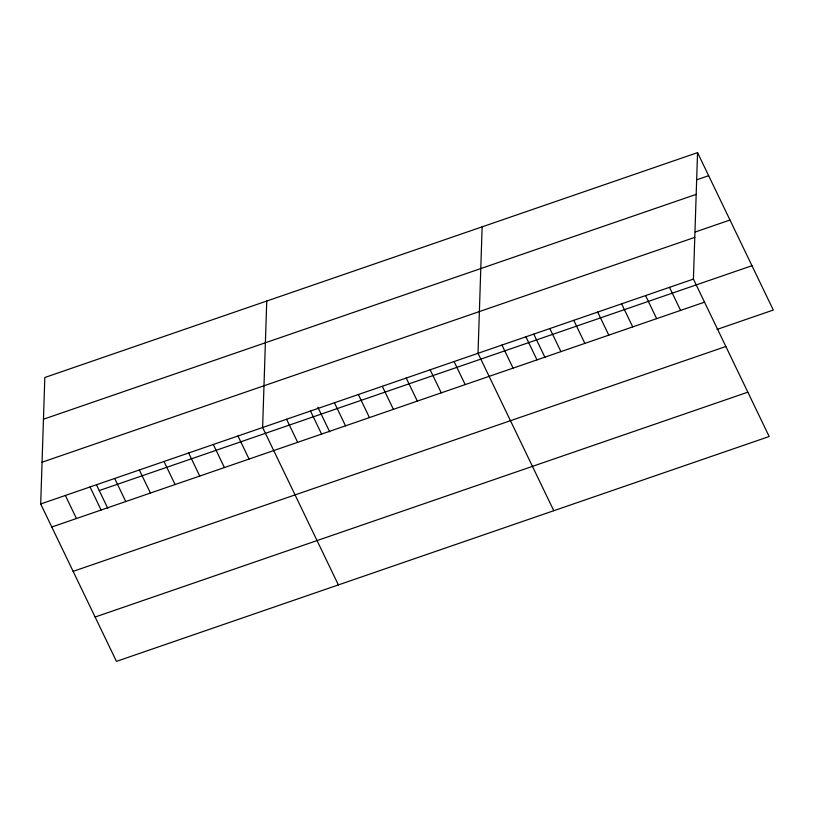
<?xml version="1.0" encoding="UTF-8"?>
<svg xmlns="http://www.w3.org/2000/svg" width="814" height="814" viewBox="0 0 814 814"><rect width="100%" height="100%" fill="white"/><g stroke="black" fill="none" stroke-linecap="round" stroke-linejoin="round"><path stroke-width="1.22" d="M697.547 152.635L693.426 279.1L769.179 436.508L116.453 661.365L40.7 503.958L44.821 377.493L697.547 152.635L773.3 310.042L717.053 329.416M266.748 301.038L262.627 427.503L338.38 584.92M482.142 226.831L478.022 353.296L553.785 510.714M696.672 179.813L708.638 175.692M43.457 419.22L696.184 194.363M695.278 231.98L729.975 220.034M42.063 462.22L694.79 237.362M40.7 503.958L693.426 279.1M99.237 490.567L751.963 265.71M51.801 527.014L704.527 302.157M73.138 571.357L725.864 346.499M95.116 617.032L747.842 392.175M669.495 287.342L680.596 310.409M645.563 295.584L656.654 318.65M621.621 303.836L632.722 326.892M597.69 312.077L608.791 335.134M573.758 320.319L584.859 343.386M549.826 328.571L560.927 351.628M533.811 334.198L545.095 357.641M525.895 336.813L536.996 359.869M501.963 345.055L513.054 368.121M454.09 361.548L465.191 384.605M430.158 369.79L441.259 392.857M406.227 378.032L417.328 401.099M382.295 386.284L393.396 409.34M358.363 394.525L369.454 417.582M334.422 402.767L345.523 425.834M317.867 407.265L329.701 431.847M310.49 411.019L321.591 434.076M286.559 419.261L297.659 442.317M237.973 435.999L249.064 459.055M213.309 444.495L224.41 467.551M188.655 452.991L199.745 476.048M163.99 461.487L175.091 484.544M139.336 469.973L150.437 493.04M114.672 478.469L125.773 501.536M96.49 484.859L107.774 508.302M90.018 486.965L101.119 510.032M65.354 495.461L76.455 518.518"/></g></svg>
